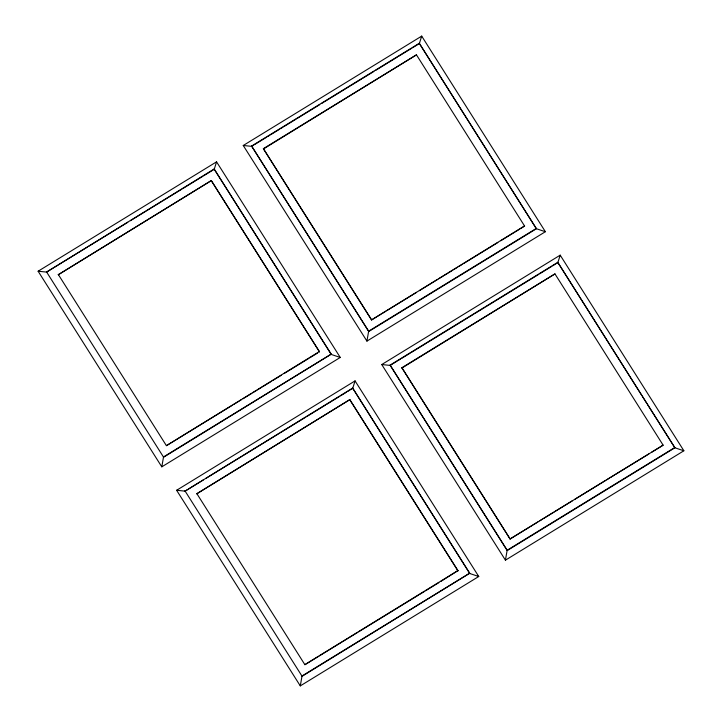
<?xml version="1.0" encoding="UTF-8"?>
<svg xmlns="http://www.w3.org/2000/svg" width="722" height="722" viewBox="0 0 722 722"><rect width="100%" height="100%" fill="white"/><g stroke="black" fill="none" stroke-linecap="round" stroke-linejoin="round"><path stroke-width="1.08" d="M161.791 466.836L38.122 271.219L216.564 161.836L340.252 357.453L161.809 466.836L163.524 456.936L331.199 354.159L214.145 169.011L46.542 272.086L53.536 267.799M300.289 685.891L176.619 490.283L355.062 380.891L478.749 576.508L300.298 685.891L302.022 675.991L469.697 573.214L352.643 388.066L185.04 491.141L187.666 489.534M366.929 341.1L368.653 331.199L251.599 146.052L419.274 43.284L536.41 228.73L545.372 231.726L366.938 341.109L243.251 145.492L421.702 36.109L545.381 231.717M505.427 560.155L507.151 550.254L390.097 365.115L557.772 262.339L674.899 447.784L683.869 450.781L505.436 560.164L381.748 364.547L560.191 255.164L683.878 450.781M216.573 161.836L214.217 169.309L209.849 171.989M421.702 36.109L419.347 43.582L412.361 47.86M355.071 380.9L352.715 388.364L350.973 389.438M560.2 255.164L557.844 262.637L556.102 263.71M54.403 267.266L57.029 265.66M57.895 265.127L61.388 262.979M62.263 262.447L77.985 252.817M78.86 252.276L87.588 246.924M88.463 246.392L104.185 236.753M105.06 236.22L127.767 222.304M130.384 220.697L145.23 211.6M146.106 211.059L151.34 207.855M152.216 207.313L161.818 201.429M162.694 200.896L181.908 189.119M182.783 188.577L195.879 180.554M196.754 180.013L202.864 176.267M203.739 175.735L208.983 172.522M253.422 145.284L251.68 146.349L243.26 145.483M254.297 144.743L266.526 137.252M267.393 136.72L270.019 135.113M270.885 134.572L279.622 129.22M280.497 128.687L283.114 127.081M283.99 126.549L296.219 119.049M297.085 118.516L303.204 114.771M304.07 114.238L319.792 104.6M321.543 103.535L324.16 101.928M325.035 101.387L330.27 98.174M331.145 97.641L340.757 91.757M341.623 91.216L350.36 85.864M351.235 85.331L361.713 78.906M362.588 78.373L373.942 71.415M375.684 70.341L387.913 62.85M388.788 62.318L397.515 56.966M398.391 56.424L407.993 50.54M408.869 50.008L411.486 48.401M211.329 180.572L58.32 274.703L211.329 180.572L319.476 351.767M293.836 197.034L263.377 148.669L416.459 54.845L524.632 226.112M263.449 148.967L416.459 54.845M319.422 351.542L166.412 445.673L171.195 442.739M376.333 317.003L371.541 319.936L524.569 225.887M172.152 442.153L175.031 440.393M175.987 439.806L185.554 433.94M186.511 433.353L232.43 405.204M233.387 404.618L238.17 401.685M239.126 401.098L241.049 399.925M242.962 398.752L251.572 393.481M252.529 392.894L256.355 390.548M257.312 389.961L262.095 387.028M263.052 386.441L271.662 381.162M272.618 380.575L281.228 375.296M284.098 373.536L308.971 358.292M309.928 357.706L317.59 353.013M377.29 316.416L381.117 314.079M382.073 313.492L385.9 311.146M386.857 310.559L416.513 292.374M419.383 290.614L437.559 279.477M438.516 278.891L443.299 275.957M444.265 275.371L447.135 273.611M448.091 273.024L452.875 270.091M453.831 269.505L457.658 267.158M458.614 266.571L462.441 264.225M463.398 263.638L497.837 242.529M500.707 240.769L514.109 232.556M515.066 231.97L519.849 229.045M520.806 228.459L523.676 226.699M368.653 331.199L536.329 228.432M188.532 489.002L200.761 481.502M201.637 480.969L203.378 479.895M206.005 478.289L208.622 476.691M209.497 476.15L218.225 470.798M219.1 470.266L221.717 468.659M222.593 468.127L231.329 462.766M232.204 462.233L241.807 456.349M242.682 455.808L262.763 443.498M263.638 442.965L279.36 433.326M280.235 432.794L288.962 427.442M289.838 426.91L305.559 417.271M306.435 416.738L325.64 404.961M326.515 404.428L339.62 396.396M340.486 395.864L346.605 392.118M347.472 391.577L350.098 389.97M392.795 363.807L390.169 365.413L381.748 364.538M393.661 363.265L397.154 361.126M398.03 360.594L400.656 358.987M401.522 358.455L410.258 353.094M411.134 352.562L426.846 342.932M427.722 342.39L446.936 330.613M447.811 330.08L467.892 317.77M468.768 317.238L474.011 314.025M474.877 313.492L484.489 307.599M485.364 307.067L494.092 301.715M494.967 301.173L518.549 286.724M519.416 286.192L531.645 278.692M532.52 278.16L538.63 274.414M539.505 273.882L544.749 270.669M545.615 270.127L551.734 266.382M552.61 265.849L555.227 264.243M349.827 399.627L196.817 493.758L349.827 399.627L457.919 570.597L440.772 581.454M421.666 399.203L401.874 367.733L554.956 273.9L663.13 445.167L651.641 452.207M401.946 368.03L554.956 273.9M457.919 570.597L304.883 664.619M523.441 530.787L510.039 539L663.13 445.167M318.303 656.515L304.91 664.727L196.745 493.46M319.259 655.928L327.878 650.648M328.835 650.062L342.228 641.858M343.185 641.271L347.968 638.338M348.925 637.752L357.534 632.472M358.491 631.885L394.844 609.603M395.8 609.016L404.419 603.736M405.376 603.15L418.769 594.937M419.726 594.35L424.509 591.426M425.466 590.84L434.075 585.56M435.032 584.973L438.859 582.627M524.398 530.201L529.181 527.268M530.138 526.681L533.007 524.921M533.964 524.334L537.791 521.988M539.704 520.815L542.574 519.055M543.531 518.468L553.097 512.602M554.054 512.015L572.23 500.878M575.1 499.119L599.982 483.866M600.939 483.289L605.722 480.356M606.679 479.769L609.548 478.009M610.505 477.422L614.332 475.076M615.288 474.489L619.115 472.143M620.072 471.556L629.638 465.69M630.595 465.103L648.771 453.967M507.151 550.254L674.826 447.487M38.131 271.219L46.542 272.086M176.619 490.274L185.04 491.141M340.243 357.453L331.281 354.457L214.145 169.011M478.74 576.508L469.769 573.512L382.452 435.393M638.32 389.925L557.772 262.339M638.78 390.647L641.984 395.71M642.436 396.432L647.011 403.67M647.463 404.392L669.411 439.102M669.872 439.824L674.899 447.784L507.232 550.552L390.097 365.115M263.377 148.669L371.469 319.638M401.874 367.733L509.967 538.702M294.405 197.918L342.255 273.611M342.824 274.504L371.541 319.936M422.226 400.096L506.104 532.764M506.663 533.657L510.039 539M381.992 434.671L352.643 388.066M211.411 180.87L319.503 351.84M349.899 399.925L457.992 570.894M58.247 274.405L166.412 445.673M46.47 271.788L163.605 457.234L331.199 354.159M184.967 490.843L302.094 676.288L469.697 573.214M419.274 43.284L536.41 228.73L368.734 331.497L251.599 146.052"/></g></svg>
